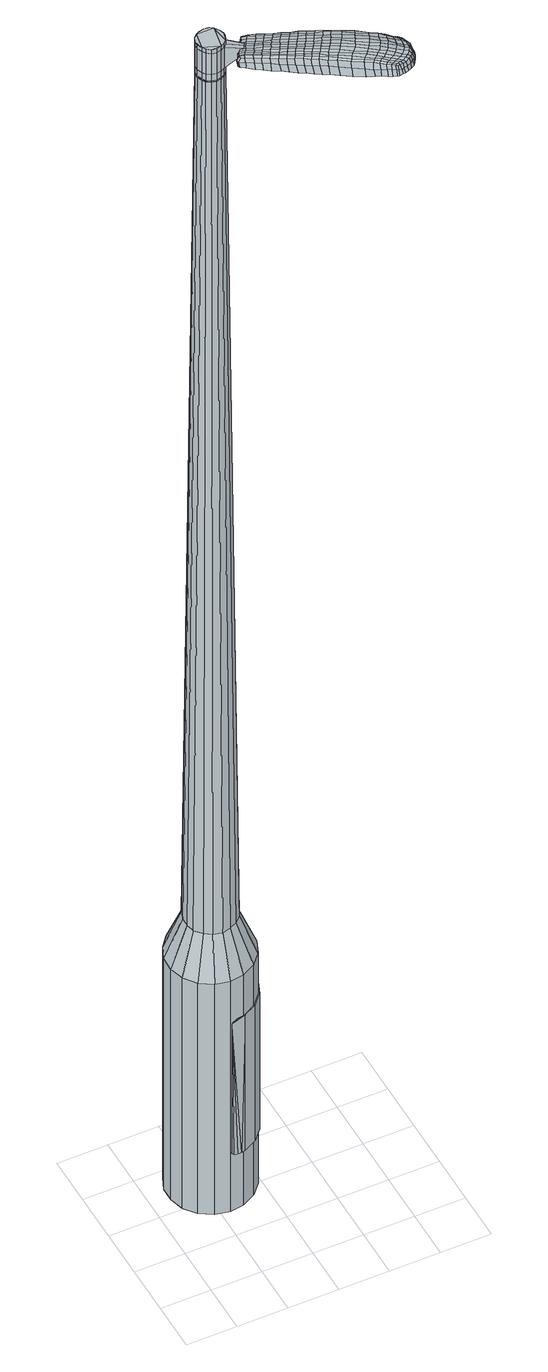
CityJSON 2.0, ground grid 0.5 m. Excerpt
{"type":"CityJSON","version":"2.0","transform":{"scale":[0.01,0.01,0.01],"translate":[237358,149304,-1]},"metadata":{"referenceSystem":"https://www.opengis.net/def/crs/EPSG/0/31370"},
"CityObjects":{
"object1":{"type":"GenericCityObject","attributes":{"cluster":740,"mean_distance_to_centroid":0.337,"new_centroid_x":237358.58,"new_centroid_y":149305.2,"mean_distance_to_camera":9.85,"H1":32.28,"H2":31.42,"Z_final":113.69,"cluster2":-1,"proj_x":237354.86,"proj_y":149311.15,"id_line":42198,"bearing_l":57.94,"distance":7.01,"orientation":"right","G_obj":327.94},"geometry":[{"type":"MultiSurface","lod":"2","boundaries":[[[0,1,2,3]],[[1,4,5,2]],[[4,6,7,5]],[[6,8,9,7]],[[8,10,11,9]],[[10,12,13,11]],[[12,14,15,13]],[[14,16,17,15]],[[16,18,19,17]],[[18,20,21,19]],[[20,22,23,21]],[[22,24,25,23]],[[24,26,27,25]],[[26,28,29,27]],[[28,30,31,29]],[[30,32,33,31]],[[32,34,35,33]],[[34,0,3,35]],[[36,37,38,39]],[[38,40,41,42]],[[41,43,42]],[[42,44,45,46]],[[45,47,46]],[[46,48,49,50]],[[49,51,50]],[[42,46,50,38]],[[50,52,39,38]],[[53,36,39]],[[2,5,7,35]],[[7,9,11,15]],[[11,13,15]],[[15,17,19,23]],[[19,21,23]],[[23,25,27,31]],[[27,29,31]],[[15,23,31,7]],[[31,33,35,7]],[[3,2,35]],[[1,0,54,55]],[[0,34,56,54]],[[34,32,57,56]],[[32,30,58,57]],[[30,28,59,58]],[[28,26,60,59]],[[26,24,61,60]],[[24,22,62,61]],[[22,20,63,62]],[[20,18,64,63]],[[18,16,65,64]],[[16,14,66,65]],[[14,12,67,66]],[[12,10,68,67]],[[10,8,69,68]],[[8,6,70,69]],[[6,4,71,70]],[[4,1,55,71]],[[55,54,72,73]],[[54,56,74,72]],[[56,57,75,74]],[[57,58,76,75]],[[58,59,77,76]],[[59,60,78,77]],[[60,61,79,78]],[[61,62,80,79]],[[62,63,81,80]],[[63,64,82,81]],[[64,65,83,82]],[[65,66,84,83]],[[66,67,85,84]],[[67,68,86,85]],[[68,69,87,86]],[[69,70,88,87]],[[70,71,89,88]],[[71,55,73,89]],[[90,91,92,93]],[[94,95,91,90]],[[96,97,95,94]],[[76,98,97,96]],[[99,100,98,76]],[[101,102,100,99]],[[103,104,102,101]],[[80,105,104,103]],[[106,107,105,80]],[[108,109,107,106]],[[110,111,109,108]],[[112,113,111,110]],[[114,115,113,112]],[[116,117,115,114]],[[118,119,117,116]],[[120,121,119,118]],[[122,123,121,120]],[[93,92,123,122]],[[124,125,126,127]],[[128,124,127,129]],[[130,128,129,131]],[[132,130,131,133]],[[134,132,133,135]],[[136,134,135,137]],[[138,136,137,139]],[[140,138,139,141]],[[142,140,141,143]],[[144,142,143,145]],[[146,144,145,147]],[[148,146,147,149]],[[150,148,149,151]],[[152,150,151,153]],[[154,152,153,155]],[[156,154,155,157]],[[73,72,90,93]],[[72,74,94,90]],[[74,75,96,94]],[[75,76,96]],[[77,99,76]],[[77,78,101,99]],[[78,79,103,101]],[[79,80,103]],[[81,106,80]],[[81,82,108,106]],[[82,83,110,108]],[[83,84,112,110]],[[84,85,114,112]],[[85,86,116,114]],[[86,87,118,116]],[[87,88,120,118]],[[88,89,122,120]],[[89,73,93,122]],[[158,159,92,91]],[[159,160,123,92]],[[160,161,121,123]],[[161,162,119,121]],[[162,163,117,119]],[[163,164,115,117]],[[164,165,113,115]],[[165,166,111,113]],[[166,167,109,111]],[[167,168,107,109]],[[168,105,107]],[[169,104,105]],[[169,170,102,104]],[[170,171,100,102]],[[171,98,100]],[[172,97,98]],[[172,173,95,97]],[[173,158,91,95]],[[39,52,156,174]],[[159,158,175,157]],[[53,39,174,125]],[[158,173,126,175]],[[36,53,125,124]],[[173,172,127,126]],[[37,36,124,128]],[[172,98,129,127]],[[38,37,128,130]],[[98,171,131,129]],[[40,38,130,132]],[[171,170,133,131]],[[41,40,132,134]],[[170,169,135,133]],[[43,41,134,136]],[[169,105,137,135]],[[42,43,136,138]],[[105,168,139,137]],[[44,42,138,140]],[[168,167,141,139]],[[45,44,140,142]],[[167,166,143,141]],[[47,45,142,144]],[[166,165,145,143]],[[46,47,144,146]],[[165,164,147,145]],[[48,46,146,148]],[[164,163,149,147]],[[49,48,148,150]],[[163,162,151,149]],[[51,49,150,152]],[[162,161,153,151]],[[50,51,152,154]],[[161,160,155,153]],[[52,50,154,156]],[[160,159,157,155]],[[156,157,176,177]],[[157,175,178,176]],[[175,126,179,178]],[[126,125,180,179]],[[125,174,181,180]],[[174,156,177,181]],[[182,183,184,185]],[[186,182,185,187]],[[182,186,188,189]],[[183,182,189,190]],[[191,192,193,194]],[[195,191,194,196]],[[191,195,197,198]],[[192,191,198,199]],[[200,201,202,203]],[[204,200,203,205]],[[200,204,206,207]],[[201,200,207,208]],[[209,210,211,212]],[[213,209,212,214]],[[209,213,215,216]],[[210,209,216,217]],[[218,219,220,221]],[[222,218,221,223]],[[218,222,224,225]],[[219,218,225,226]],[[227,228,229,230]],[[231,227,230,232]],[[227,231,233,234]],[[228,227,234,235]],[[236,237,238,239]],[[228,236,239,229]],[[236,228,235,240]],[[237,236,240,241]],[[242,243,244,245]],[[237,242,245,238]],[[242,237,241,246]],[[243,242,246,247]],[[248,186,187,249]],[[243,248,249,244]],[[248,243,247,250]],[[186,248,250,188]],[[251,252,253,254]],[[255,251,254,256]],[[251,255,257,258]],[[252,251,258,259]],[[260,261,262,263]],[[252,260,263,253]],[[260,252,259,264]],[[261,260,264,265]],[[266,267,268,269]],[[261,266,269,262]],[[266,261,265,270]],[[267,266,270,271]],[[272,273,274,275]],[[267,272,275,268]],[[272,267,271,276]],[[273,272,276,277]],[[278,183,190,279]],[[273,278,279,274]],[[278,273,277,280]],[[183,278,280,184]],[[281,282,283,284]],[[285,281,284,286]],[[281,285,287,288]],[[282,281,288,289]],[[290,291,292,293]],[[282,290,293,283]],[[290,282,289,294]],[[291,290,294,295]],[[296,297,298,299]],[[291,296,299,292]],[[296,291,295,300]],[[297,296,300,301]],[[302,195,196,303]],[[297,302,303,298]],[[302,297,301,304]],[[195,302,304,197]],[[305,306,307,308]],[[309,305,308,310]],[[305,309,311,312]],[[306,305,312,313]],[[314,315,316,317]],[[306,314,317,307]],[[314,306,313,318]],[[315,314,318,319]],[[320,321,322,323]],[[315,320,323,316]],[[320,315,319,324]],[[321,320,324,325]],[[326,327,328,329]],[[321,326,329,322]],[[326,321,325,330]],[[327,326,330,331]],[[332,192,199,333]],[[327,332,333,328]],[[332,327,331,334]],[[192,332,334,193]],[[335,221,220,336]],[[337,335,336,338]],[[335,337,339,340]],[[221,335,340,223]],[[341,337,338,342]],[[343,341,342,344]],[[341,343,345,346]],[[337,341,346,339]],[[347,343,344,348]],[[349,347,348,350]],[[347,349,351,352]],[[343,347,352,345]],[[353,349,350,354]],[[355,353,354,356]],[[353,355,357,358]],[[349,353,358,351]],[[359,355,356,360]],[[210,359,360,211]],[[359,210,217,361]],[[355,359,361,357]],[[362,363,208,207]],[[364,362,207,206]],[[362,364,365,366]],[[363,362,366,367]],[[368,369,367,366]],[[370,368,366,365]],[[368,370,371,372]],[[369,368,372,373]],[[374,375,373,372]],[[376,374,372,371]],[[374,376,377,378]],[[375,374,378,379]],[[380,381,379,378]],[[382,380,378,377]],[[380,382,215,213]],[[381,380,213,214]],[[383,384,385,386]],[[285,383,386,287]],[[383,285,286,387]],[[384,383,387,388]],[[389,204,205,390]],[[384,389,390,385]],[[389,384,388,391]],[[204,389,391,206]],[[392,393,394,395]],[[231,392,395,233]],[[392,231,232,396]],[[393,392,396,397]],[[398,399,400,401]],[[393,398,401,394]],[[398,393,397,402]],[[399,398,402,403]],[[404,201,208,405]],[[399,404,405,400]],[[404,399,403,406]],[[201,404,406,202]],[[407,408,409,410]],[[189,407,410,190]],[[407,189,188,411]],[[408,407,411,412]],[[413,414,415,416]],[[408,413,416,409]],[[413,408,412,417]],[[414,413,417,418]],[[419,212,211,420]],[[414,419,420,415]],[[419,414,418,421]],[[212,419,421,214]],[[422,423,424,425]],[[194,422,425,196]],[[422,194,193,426]],[[423,422,426,427]],[[428,216,215,429]],[[423,428,429,424]],[[428,423,427,430]],[[216,428,430,217]],[[431,432,433,434]],[[309,431,434,311]],[[431,309,310,435]],[[432,431,435,436]],[[437,222,223,438]],[[432,437,438,433]],[[437,432,436,439]],[[222,437,439,224]],[[440,441,442,443]],[[255,440,443,257]],[[440,255,256,444]],[[441,440,444,445]],[[446,447,448,449]],[[441,446,449,442]],[[446,441,445,450]],[[447,446,450,451]],[[452,219,226,453]],[[447,452,453,448]],[[452,447,451,454]],[[219,452,454,220]],[[455,456,445,444]],[[254,455,444,256]],[[455,254,253,457]],[[456,455,457,458]],[[459,460,451,450]],[[456,459,450,445]],[[459,456,458,461]],[[460,459,461,462]],[[463,336,220,454]],[[460,463,454,451]],[[463,460,462,464]],[[336,463,464,338]],[[465,466,467,468]],[[312,465,468,313]],[[465,312,311,434]],[[466,465,434,433]],[[469,340,339,470]],[[466,469,470,467]],[[469,466,433,438]],[[340,469,438,223]],[[471,472,458,457]],[[263,471,457,253]],[[471,263,262,473]],[[472,471,473,474]],[[475,476,462,461]],[[472,475,461,458]],[[475,472,474,477]],[[476,475,477,478]],[[479,342,338,464]],[[476,479,464,462]],[[479,476,478,480]],[[342,479,480,344]],[[481,482,483,484]],[[318,481,484,319]],[[481,318,313,468]],[[482,481,468,467]],[[485,346,345,486]],[[482,485,486,483]],[[485,482,467,470]],[[346,485,470,339]],[[487,488,474,473]],[[269,487,473,262]],[[487,269,268,489]],[[488,487,489,490]],[[491,492,478,477]],[[488,491,477,474]],[[491,488,490,493]],[[492,491,493,494]],[[495,348,344,480]],[[492,495,480,478]],[[495,492,494,496]],[[348,495,496,350]],[[497,498,499,500]],[[324,497,500,325]],[[497,324,319,484]],[[498,497,484,483]],[[501,352,351,502]],[[498,501,502,499]],[[501,498,483,486]],[[352,501,486,345]],[[503,504,490,489]],[[275,503,489,268]],[[503,275,274,505]],[[504,503,505,506]],[[507,508,494,493]],[[504,507,493,490]],[[507,504,506,509]],[[508,507,509,510]],[[511,354,350,496]],[[508,511,496,494]],[[511,508,510,512]],[[354,511,512,356]],[[513,514,515,516]],[[330,513,516,331]],[[513,330,325,500]],[[514,513,500,499]],[[517,358,357,518]],[[514,517,518,515]],[[517,514,499,502]],[[358,517,502,351]],[[519,520,506,505]],[[279,519,505,274]],[[519,279,190,410]],[[520,519,410,409]],[[521,522,510,509]],[[520,521,509,506]],[[521,520,409,416]],[[522,521,416,415]],[[523,360,356,512]],[[522,523,512,510]],[[523,522,415,420]],[[360,523,420,211]],[[524,525,427,426]],[[334,524,426,193]],[[524,334,331,516]],[[525,524,516,515]],[[526,361,217,430]],[[525,526,430,427]],[[526,525,515,518]],[[361,526,518,357]],[[527,528,388,387]],[[284,527,387,286]],[[527,284,283,529]],[[528,527,529,530]],[[531,364,206,391]],[[528,531,391,388]],[[531,528,530,532]],[[364,531,532,365]],[[533,534,535,536]],[[234,533,536,235]],[[533,234,233,395]],[[534,533,395,394]],[[537,538,539,540]],[[534,537,540,535]],[[537,534,394,401]],[[538,537,401,400]],[[541,363,367,542]],[[538,541,542,539]],[[541,538,400,405]],[[363,541,405,208]],[[543,544,530,529]],[[293,543,529,283]],[[543,293,292,545]],[[544,543,545,546]],[[547,370,365,532]],[[544,547,532,530]],[[547,544,546,548]],[[370,547,548,371]],[[549,550,551,552]],[[240,549,552,241]],[[549,240,235,536]],[[550,549,536,535]],[[553,554,555,556]],[[550,553,556,551]],[[553,550,535,540]],[[554,553,540,539]],[[557,369,373,558]],[[554,557,558,555]],[[557,554,539,542]],[[369,557,542,367]],[[559,560,546,545]],[[299,559,545,292]],[[559,299,298,561]],[[560,559,561,562]],[[563,376,371,548]],[[560,563,548,546]],[[563,560,562,564]],[[376,563,564,377]],[[565,566,567,568]],[[246,565,568,247]],[[565,246,241,552]],[[566,565,552,551]],[[569,570,571,572]],[[566,569,572,567]],[[569,566,551,556]],[[570,569,556,555]],[[573,375,379,574]],[[570,573,574,571]],[[573,570,555,558]],[[375,573,558,373]],[[575,576,562,561]],[[303,575,561,298]],[[575,303,196,425]],[[576,575,425,424]],[[577,382,377,564]],[[576,577,564,562]],[[577,576,424,429]],[[382,577,429,215]],[[578,579,412,411]],[[250,578,411,188]],[[578,250,247,568]],[[579,578,568,567]],[[580,581,418,417]],[[579,580,417,412]],[[580,579,567,572]],[[581,580,572,571]],[[582,381,214,421]],[[581,582,421,418]],[[582,581,571,574]],[[381,582,574,379]],[[583,584,585,586]],[[586,585,587,588]],[[589,587,585,590]],[[590,585,584,591]],[[592,593,594,595]],[[595,594,596,597]],[[598,596,594,599]],[[599,594,593,600]],[[601,602,603,604]],[[604,603,605,606]],[[607,605,603,608]],[[608,603,602,609]],[[610,611,612,613]],[[613,612,614,615]],[[616,614,612,617]],[[617,612,611,618]],[[619,620,621,622]],[[622,621,623,624]],[[625,623,621,626]],[[626,621,620,627]],[[628,629,630,631]],[[631,630,632,633]],[[634,632,630,635]],[[635,630,629,636]],[[637,638,639,640]],[[640,639,629,628]],[[636,629,639,641]],[[641,639,638,642]],[[643,644,645,646]],[[646,645,638,637]],[[642,638,645,647]],[[647,645,644,648]],[[588,587,649,650]],[[650,649,644,643]],[[648,644,649,651]],[[651,649,587,589]],[[652,653,654,655]],[[655,654,656,657]],[[658,656,654,659]],[[659,654,653,660]],[[661,662,663,664]],[[664,663,653,652]],[[660,653,663,665]],[[665,663,662,666]],[[667,668,669,670]],[[670,669,662,661]],[[666,662,669,671]],[[671,669,668,672]],[[673,674,675,676]],[[676,675,668,667]],[[672,668,675,677]],[[677,675,674,678]],[[591,584,679,680]],[[680,679,674,673]],[[678,674,679,681]],[[681,679,584,583]],[[682,683,684,685]],[[685,684,686,687]],[[688,686,684,689]],[[689,684,683,690]],[[691,692,693,694]],[[694,693,683,682]],[[690,683,693,695]],[[695,693,692,696]],[[697,698,699,700]],[[700,699,692,691]],[[696,692,699,701]],[[701,699,698,702]],[[597,596,703,704]],[[704,703,698,697]],[[702,698,703,705]],[[705,703,596,598]],[[706,707,708,709]],[[709,708,710,711]],[[712,710,708,713]],[[713,708,707,714]],[[715,716,717,718]],[[718,717,707,706]],[[714,707,717,719]],[[719,717,716,720]],[[721,722,723,724]],[[724,723,716,715]],[[720,716,723,725]],[[725,723,722,726]],[[727,728,729,730]],[[730,729,722,721]],[[726,722,729,731]],[[731,729,728,732]],[[600,593,733,734]],[[734,733,728,727]],[[732,728,733,735]],[[735,733,593,592]],[[619,622,736,737]],[[737,736,738,739]],[[740,738,736,741]],[[741,736,622,624]],[[739,738,742,743]],[[743,742,744,745]],[[746,744,742,747]],[[747,742,738,740]],[[745,744,748,749]],[[749,748,750,751]],[[752,750,748,753]],[[753,748,744,746]],[[751,750,754,755]],[[755,754,756,757]],[[758,756,754,759]],[[759,754,750,752]],[[757,756,760,761]],[[761,760,611,610]],[[618,611,760,762]],[[762,760,756,758]],[[609,763,764,608]],[[608,764,765,607]],[[766,765,764,767]],[[767,764,763,768]],[[768,769,770,767]],[[767,770,771,766]],[[772,771,770,773]],[[773,770,769,774]],[[774,775,776,773]],[[773,776,777,772]],[[778,777,776,779]],[[779,776,775,780]],[[780,781,782,779]],[[779,782,783,778]],[[616,783,782,614]],[[614,782,781,615]],[[784,785,786,787]],[[787,786,686,688]],[[687,686,786,788]],[[788,786,785,789]],[[606,605,790,791]],[[791,790,785,784]],[[789,785,790,792]],[[792,790,605,607]],[[793,794,795,796]],[[796,795,632,634]],[[633,632,795,797]],[[797,795,794,798]],[[799,800,801,802]],[[802,801,794,793]],[[798,794,801,803]],[[803,801,800,804]],[[609,602,805,806]],[[806,805,800,799]],[[804,800,805,807]],[[807,805,602,601]],[[808,809,810,811]],[[811,810,590,591]],[[589,590,810,812]],[[812,810,809,813]],[[814,815,816,817]],[[817,816,809,808]],[[813,809,816,818]],[[818,816,815,819]],[[610,613,820,821]],[[821,820,815,814]],[[819,815,820,822]],[[822,820,613,615]],[[823,824,825,826]],[[826,825,595,597]],[[592,595,825,827]],[[827,825,824,828]],[[616,617,829,830]],[[830,829,824,823]],[[828,824,829,831]],[[831,829,617,618]],[[832,833,834,835]],[[835,834,710,712]],[[711,710,834,836]],[[836,834,833,837]],[[624,623,838,839]],[[839,838,833,832]],[[837,833,838,840]],[[840,838,623,625]],[[841,842,658]],[[842,656,658]],[[657,656,842,843]],[[844,845,846,847]],[[847,846,842,841]],[[843,842,846,848]],[[848,846,845,849]],[[627,620,850,851]],[[851,850,845,844]],[[849,845,850,852]],[[852,850,620,619]],[[853,854,843]],[[843,854,655,657]],[[652,655,854,855]],[[855,854,853,856]],[[849,857,858,848]],[[848,858,853,843]],[[856,853,858,859]],[[859,858,857,860]],[[619,737,861,852]],[[852,861,857,849]],[[860,857,861,862]],[[862,861,737,739]],[[863,864,865,866]],[[866,865,713,714]],[[712,713,865,835]],[[835,865,864,832]],[[740,741,867,868]],[[868,867,864,863]],[[832,864,867,839]],[[839,867,741,624]],[[856,869,870,855]],[[855,870,664,652]],[[661,664,870,871]],[[870,869,871]],[[860,872,873,859]],[[859,873,869,856]],[[871,869,873,874]],[[874,873,872,875]],[[739,743,876,862]],[[862,876,872,860]],[[875,872,876,877]],[[877,876,743,745]],[[878,879,880,881]],[[881,880,719,720]],[[714,719,880,866]],[[866,880,879,863]],[[746,747,882,883]],[[883,882,879,878]],[[863,879,882,868]],[[868,882,747,740]],[[871,884,670,661]],[[667,670,884,885]],[[885,884,886]],[[875,887,888,874]],[[874,888,884,871]],[[886,884,888,889]],[[889,888,887,890]],[[745,749,891,877]],[[877,891,887,875]],[[890,887,891,892]],[[892,891,749,751]],[[893,894,895,896]],[[896,895,725,726]],[[720,725,895,881]],[[881,895,894,878]],[[752,753,897,898]],[[898,897,894,893]],[[878,894,897,883]],[[883,897,753,746]],[[886,899,900,885]],[[885,900,676,667]],[[673,676,900,901]],[[901,900,899,902]],[[890,903,904,889]],[[889,904,899,886]],[[902,899,904,905]],[[905,904,903,906]],[[751,755,907,892]],[[892,907,903,890]],[[906,903,907,908]],[[908,907,755,757]],[[909,910,911,912]],[[912,911,731,732]],[[726,731,911,896]],[[896,911,910,893]],[[758,759,913,914]],[[914,913,910,909]],[[893,910,913,898]],[[898,913,759,752]],[[902,915,916,901]],[[901,916,680,673]],[[591,680,916,811]],[[811,916,915,808]],[[906,917,918,905]],[[905,918,915,902]],[[808,915,918,817]],[[817,918,917,814]],[[757,761,919,908]],[[908,919,917,906]],[[814,917,919,821]],[[821,919,761,610]],[[828,920,921,827]],[[827,921,735,592]],[[732,735,921,912]],[[912,921,920,909]],[[618,762,922,831]],[[831,922,920,828]],[[909,920,922,914]],[[914,922,762,758]],[[789,923,924,788]],[[788,924,685,687]],[[682,685,924,925]],[[925,924,923,926]],[[607,765,927,792]],[[792,927,923,789]],[[926,923,927,928]],[[928,927,765,766]],[[929,930,931,932]],[[932,931,635,636]],[[634,635,931,796]],[[796,931,930,793]],[[933,934,935,936]],[[936,935,930,929]],[[793,930,935,802]],[[802,935,934,799]],[[768,763,937,938]],[[938,937,934,933]],[[799,934,937,806]],[[806,937,763,609]],[[926,939,940,925]],[[925,940,694,682]],[[691,694,940,941]],[[941,940,939,942]],[[766,771,943,928]],[[928,943,939,926]],[[942,939,943,944]],[[944,943,771,772]],[[945,946,947,948]],[[948,947,641,642]],[[636,641,947,932]],[[932,947,946,929]],[[949,950,951,952]],[[952,951,946,945]],[[929,946,951,936]],[[936,951,950,933]],[[774,769,953,954]],[[954,953,950,949]],[[933,950,953,938]],[[938,953,769,768]],[[942,955,956,941]],[[941,956,700,691]],[[697,700,956,957]],[[957,956,955,958]],[[772,777,959,944]],[[944,959,955,942]],[[958,955,959,960]],[[960,959,777,778]],[[961,962,963,964]],[[964,963,647,648]],[[642,647,963,948]],[[948,963,962,945]],[[965,966,967,968]],[[968,967,962,961]],[[945,962,967,952]],[[952,967,966,949]],[[780,775,969,970]],[[970,969,966,965]],[[949,966,969,954]],[[954,969,775,774]],[[958,971,972,957]],[[957,972,704,697]],[[597,704,972,826]],[[826,972,971,823]],[[778,783,973,960]],[[960,973,971,958]],[[823,971,973,830]],[[830,973,783,616]],[[813,974,975,812]],[[812,975,651,589]],[[648,651,975,964]],[[964,975,974,961]],[[819,976,977,818]],[[818,977,974,813]],[[961,974,977,968]],[[968,977,976,965]],[[615,781,978,822]],[[822,978,976,819]],[[965,976,978,970]],[[970,978,781,780]],[[583,586,185,184]],[[586,588,187,185]],[[598,599,198,197]],[[599,600,199,198]],[[601,604,203,202]],[[604,606,205,203]],[[625,626,225,224]],[[626,627,226,225]],[[628,631,230,229]],[[631,633,232,230]],[[637,640,239,238]],[[640,628,229,239]],[[643,646,245,244]],[[646,637,238,245]],[[588,650,249,187]],[[650,643,244,249]],[[658,659,258,257]],[[659,660,259,258]],[[660,665,264,259]],[[665,666,265,264]],[[666,671,270,265]],[[671,672,271,270]],[[672,677,276,271]],[[677,678,277,276]],[[678,681,280,277]],[[681,583,184,280]],[[688,689,288,287]],[[689,690,289,288]],[[690,695,294,289]],[[695,696,295,294]],[[696,701,300,295]],[[701,702,301,300]],[[702,705,304,301]],[[705,598,197,304]],[[706,709,308,307]],[[709,711,310,308]],[[715,718,317,316]],[[718,706,307,317]],[[721,724,323,322]],[[724,715,316,323]],[[727,730,329,328]],[[730,721,322,329]],[[600,734,333,199]],[[734,727,328,333]],[[784,787,386,385]],[[787,688,287,386]],[[606,791,390,205]],[[791,784,385,390]],[[633,797,396,232]],[[797,798,397,396]],[[798,803,402,397]],[[803,804,403,402]],[[804,807,406,403]],[[807,601,202,406]],[[711,836,435,310]],[[836,837,436,435]],[[837,840,439,436]],[[840,625,224,439]],[[841,658,443,442]],[[658,257,443]],[[844,847,449,448]],[[847,841,442,449]],[[627,851,453,226]],[[851,844,448,453]],[[979,980,981,982]],[[983,984,982,981]],[[985,986,987,988]],[[989,990,991,992]],[[980,993,994,981]],[[995,983,981,994]],[[996,985,988,997]],[[998,999,990,989]],[[993,1000,1001,994]],[[1001,1002,995,994]],[[1003,996,997,1004]],[[1005,999,998,1006]],[[1000,1007,1008,1001]],[[1008,1009,1002,1001]],[[1010,1003,1004,1011]],[[1012,1005,1006,1013]],[[1014,1015,1016,1017]],[[1018,1019,1015,1014]],[[1018,1020,1021,1019]],[[1020,1022,1023,1021]],[[1024,1025,1026,1027]],[[1028,1029,1025,1024]],[[1030,1031,1029,1028]],[[1032,1033,1031,1030]],[[1027,1016,1015,1024]],[[1024,1015,1019,1028]],[[1019,1021,1030,1028]],[[1021,1023,1032,1030]],[[988,987,984,983]],[[997,988,983,995]],[[1002,1004,997,995]],[[1009,1011,1004,1002]],[[989,992,986,985]],[[998,989,985,996]],[[1006,998,996,1003]],[[1013,1006,1003,1010]],[[990,1014,1017,991]],[[999,1018,1014,990]],[[1020,1018,999,1005]],[[1022,1020,1005,1012]],[[1034,1035,1036,1037]],[[1036,1038,1039,1040]],[[1036,1040,1041,1042]],[[1036,1042,1037]],[[1043,1034,1037,1044]],[[1045,1044,1037,1046]],[[1047,1046,1037]],[[1048,1036,1035,1049]],[[1050,1048,1049,1051]],[[1052,1050,1051,1053]],[[1054,1052,1053,1055]],[[1056,1054,1055,1057]],[[1057,1058,1059,1060]],[[1057,1060,1061,1062]],[[1057,1062,1063,1064]],[[1063,1065,1066,1067]],[[1063,1067,1068,1069]],[[1063,1069,1064]],[[1057,1064,1056]],[[1070,1071,1035,1034]],[[1072,1073,1038,1036]],[[1074,1075,1047,1037]],[[1071,1076,1049,1035]],[[1077,1072,1036,1048]],[[1076,1078,1051,1049]],[[1079,1077,1048,1050]],[[1078,1080,1053,1051]],[[1081,1079,1050,1052]],[[1080,1082,1055,1053]],[[1083,1081,1052,1054]],[[1082,1084,1057,1055]],[[1085,1083,1054,1056]],[[1084,1086,1058,1057]],[[1087,1088,1065,1063]],[[1089,1085,1056,1064]],[[1059,1058,1086,1090]],[[1060,1059,1090,1091]],[[1061,1060,1091,1092]],[[1062,1061,1092,1093]],[[1063,1062,1093,1087]],[[1094,1070,1034,1043]],[[1095,1094,1043,1044]],[[1096,1095,1044,1045]],[[1097,1096,1045,1046]],[[1075,1097,1046,1047]],[[1039,1038,1073,1098]],[[1066,1065,1088,1099]],[[1040,1039,1098,1100]],[[1041,1040,1100,1101]],[[1042,1041,1101,1102]],[[1037,1042,1102,1074]],[[1067,1066,1099,1103]],[[1068,1067,1103,1104]],[[1069,1068,1104,1105]],[[1064,1069,1105,1089]]]}]}
},
"vertices":[
[96,98,384],[86,87,384],[86,87,96],[96,98,96],[73,80,384],[73,80,96],[59,78,384],[59,78,96],[45,81,384],[45,81,96],[32,89,384],[32,89,96],[23,101,384],[23,101,96],[19,115,384],[19,115,96],[19,129,384],[19,129,96],[25,143,384],[25,143,96],[34,154,384],[34,154,96],[47,161,384],[47,161,96],[62,163,384],[62,163,96],[76,160,384],[76,160,96],[89,152,384],[89,152,96],[98,140,384],[98,140,96],[102,126,384],[102,126,96],[102,112,384],[102,112,96],[74,122,1524],[72,127,1524],[69,131,1524],[72,113,1524],[66,133,1524],[61,134,1524],[52,131,1524],[56,133,1524],[49,128,1524],[47,123,1524],[49,114,1524],[47,119,1524],[51,111,1524],[55,108,1524],[65,108,1524],[60,107,1524],[69,110,1524],[74,118,1524],[82,107,429],[76,101,429],[85,115,429],[85,124,429],[83,132,429],[77,139,429],[70,144,429],[61,146,429],[53,145,429],[45,140,429],[39,134,429],[36,126,429],[36,117,429],[38,109,429],[44,102,429],[51,97,429],[60,95,429],[68,97,429],[72,113,1483],[69,110,1483],[74,118,1483],[74,122,1483],[72,127,1483],[69,131,1483],[66,133,1483],[61,134,1483],[56,133,1483],[52,131,1483],[49,128,1483],[47,123,1483],[47,119,1483],[49,114,1483],[51,111,1483],[55,108,1483],[60,107,1483],[65,108,1483],[71,114,1483],[71,114,1485],[68,110,1485],[68,110,1483],[73,118,1483],[73,118,1485],[73,122,1483],[73,122,1485],[72,127,1485],[69,130,1483],[69,130,1485],[65,133,1483],[65,133,1485],[61,133,1483],[61,133,1485],[56,133,1485],[53,131,1483],[53,131,1485],[50,127,1483],[50,127,1485],[48,123,1483],[48,123,1485],[48,119,1483],[48,119,1485],[49,115,1483],[49,115,1485],[52,111,1483],[52,111,1485],[56,109,1483],[56,109,1485],[60,108,1483],[60,108,1485],[64,108,1483],[64,108,1485],[74,122,1519],[74,118,1519],[74,118,1493],[74,122,1493],[72,127,1519],[72,127,1493],[69,131,1519],[69,131,1493],[66,133,1519],[66,133,1493],[61,134,1519],[61,134,1493],[56,133,1519],[56,133,1493],[52,131,1519],[52,131,1493],[49,128,1519],[49,128,1493],[47,123,1519],[47,123,1493],[47,119,1519],[47,119,1493],[49,114,1519],[49,114,1493],[51,111,1519],[51,111,1493],[55,108,1519],[55,108,1493],[60,107,1519],[60,107,1493],[65,108,1519],[65,108,1493],[69,110,1519],[69,110,1493],[72,113,1485],[69,110,1485],[65,108,1485],[60,107,1485],[55,108,1485],[51,111,1485],[49,114,1485],[47,119,1485],[47,123,1485],[49,128,1485],[52,131,1485],[61,134,1485],[66,133,1485],[69,131,1485],[74,122,1485],[74,118,1485],[72,113,1519],[72,113,1493],[86,101,1513],[86,101,1518],[88,104,1513],[89,106,1513],[89,106,1518],[88,104,1518],[140,48,1519],[134,52,1518],[135,50,1509],[140,46,1510],[147,43,1519],[148,41,1510],[147,45,1526],[140,49,1525],[134,54,1525],[161,80,1519],[155,84,1518],[153,83,1525],[159,79,1525],[168,76,1519],[167,75,1526],[170,76,1510],[163,81,1510],[156,84,1509],[214,26,1519],[212,23,1519],[212,23,1513],[214,26,1513],[215,30,1519],[216,30,1513],[213,31,1524],[212,27,1524],[210,24,1524],[151,66,1530],[145,70,1529],[143,67,1529],[149,63,1530],[159,61,1531],[157,58,1531],[161,64,1530],[153,69,1530],[146,73,1529],[82,108,1512],[81,106,1512],[82,105,1517],[83,108,1517],[84,111,1512],[85,110,1517],[85,111,1506],[83,108,1506],[82,106,1506],[191,17,1519],[188,19,1519],[188,17,1512],[191,16,1512],[193,17,1518],[193,15,1512],[193,18,1522],[191,19,1523],[188,20,1524],[184,21,1519],[179,23,1519],[179,22,1512],[184,19,1512],[184,22,1524],[179,25,1525],[173,26,1519],[167,30,1519],[167,28,1511],[174,25,1511],[174,28,1526],[167,32,1526],[157,37,1519],[157,35,1510],[157,38,1526],[80,90,1513],[86,86,1513],[86,87,1518],[80,92,1517],[75,94,1512],[77,94,1516],[76,93,1506],[80,89,1507],[86,84,1507],[92,82,1514],[98,77,1515],[98,79,1520],[92,83,1519],[92,80,1507],[98,76,1507],[104,73,1515],[110,69,1516],[110,70,1522],[104,74,1521],[105,71,1508],[111,67,1508],[116,64,1517],[122,60,1517],[122,62,1524],[116,66,1523],[117,62,1508],[123,58,1509],[128,56,1518],[128,58,1524],[129,54,1509],[211,47,1519],[208,49,1519],[207,48,1524],[210,46,1523],[212,45,1518],[211,45,1522],[214,46,1512],[212,48,1512],[210,50,1512],[204,52,1519],[200,56,1519],[198,55,1525],[203,51,1524],[206,53,1512],[201,56,1512],[195,59,1519],[188,64,1519],[187,63,1526],[193,58,1526],[196,60,1511],[190,64,1511],[178,70,1519],[177,69,1526],[180,70,1510],[96,116,1513],[103,112,1513],[104,113,1507],[97,116,1507],[91,118,1512],[92,119,1506],[91,117,1516],[95,115,1517],[101,112,1518],[109,109,1514],[116,105,1515],[117,106,1507],[111,109,1507],[108,108,1519],[115,104,1520],[122,102,1515],[129,98,1516],[131,99,1508],[124,102,1508],[121,101,1521],[127,97,1522],[135,94,1517],[142,91,1517],[144,91,1509],[137,95,1508],[134,94,1523],[140,90,1524],[148,87,1518],[150,88,1509],[147,86,1524],[88,105,1519],[86,103,1519],[94,101,1520],[93,99,1520],[96,103,1520],[89,107,1519],[100,97,1522],[99,95,1522],[107,93,1523],[105,91,1523],[108,96,1523],[102,99,1521],[113,89,1524],[112,87,1524],[119,85,1525],[118,83,1525],[121,88,1525],[115,92,1524],[126,81,1526],[124,79,1526],[132,77,1527],[130,75,1527],[134,80,1527],[128,84,1526],[138,73,1528],[137,71,1528],[140,76,1528],[210,29,1527],[208,26,1527],[211,33,1526],[207,35,1527],[206,31,1528],[204,28,1528],[201,35,1529],[198,31,1529],[202,38,1528],[196,42,1530],[194,39,1530],[192,35,1530],[188,42,1531],[186,39,1531],[190,46,1530],[182,51,1531],[180,47,1531],[178,44,1531],[169,54,1531],[168,51,1531],[171,57,1531],[214,43,1518],[214,40,1519],[216,41,1513],[215,44,1513],[212,44,1523],[213,41,1523],[215,36,1519],[216,35,1513],[214,36,1524],[196,16,1518],[198,17,1518],[198,18,1523],[195,18,1523],[196,15,1513],[199,15,1513],[202,17,1519],[206,19,1519],[205,20,1524],[201,18,1523],[202,16,1513],[206,18,1513],[209,21,1519],[208,22,1524],[210,20,1513],[141,51,1528],[142,52,1528],[136,57,1528],[135,55,1527],[148,46,1528],[149,48,1529],[143,55,1529],[145,57,1530],[139,61,1529],[138,59,1528],[151,50,1529],[153,52,1530],[147,60,1530],[141,64,1529],[155,55,1531],[158,78,1528],[157,76,1529],[165,72,1529],[166,74,1528],[152,82,1527],[151,80,1528],[155,73,1529],[163,68,1530],[149,76,1528],[89,118,1512],[88,117,1512],[88,116,1517],[89,117,1517],[90,119,1506],[89,117,1506],[86,114,1512],[87,113,1517],[87,114,1506],[74,96,1512],[75,97,1512],[76,96,1506],[75,95,1506],[76,96,1517],[77,97,1517],[77,99,1512],[78,102,1512],[78,101,1506],[77,98,1506],[78,99,1517],[79,101,1517],[79,104,1512],[80,103,1506],[81,103,1517],[80,93,1519],[81,94,1519],[86,89,1520],[87,90,1520],[82,96,1519],[84,98,1519],[89,92,1520],[90,94,1520],[85,100,1519],[91,96,1520],[94,114,1519],[93,113,1519],[99,109,1520],[101,111,1520],[91,110,1519],[98,106,1520],[93,84,1521],[93,86,1521],[99,80,1522],[100,82,1522],[95,88,1521],[96,90,1521],[101,84,1522],[102,86,1523],[98,92,1522],[104,88,1523],[107,107,1521],[106,105,1521],[112,102,1522],[114,103,1522],[104,103,1521],[111,99,1522],[105,76,1523],[106,77,1523],[111,72,1524],[112,73,1524],[107,79,1523],[109,82,1524],[113,75,1525],[115,78,1525],[110,84,1524],[116,80,1525],[120,100,1523],[119,98,1523],[125,94,1524],[126,96,1524],[117,95,1524],[123,91,1525],[117,67,1525],[118,69,1525],[123,63,1526],[124,65,1526],[119,71,1526],[121,74,1526],[125,67,1527],[127,70,1527],[123,76,1526],[129,72,1527],[133,93,1525],[132,91,1525],[138,87,1526],[139,89,1526],[130,87,1526],[136,84,1527],[129,59,1527],[130,61,1527],[131,63,1527],[133,65,1528],[135,68,1528],[146,85,1527],[144,83,1527],[142,80,1528],[210,45,1525],[211,42,1525],[207,47,1526],[208,44,1526],[211,38,1526],[208,40,1527],[193,19,1525],[196,19,1525],[192,21,1526],[190,20,1525],[199,20,1525],[202,21,1526],[198,23,1527],[195,22,1526],[205,23,1526],[201,25,1527],[203,50,1526],[203,47,1527],[198,54,1527],[198,51,1528],[203,43,1528],[197,47,1529],[185,23,1526],[187,23,1527],[182,27,1528],[180,26,1527],[190,25,1527],[193,26,1528],[187,30,1529],[185,28,1528],[196,29,1528],[190,32,1530],[193,57,1528],[193,55,1529],[186,61,1528],[185,59,1529],[191,51,1529],[184,55,1530],[175,29,1528],[176,30,1528],[169,34,1529],[168,33,1528],[179,32,1529],[181,34,1530],[174,39,1530],[172,36,1530],[184,36,1530],[176,41,1531],[176,68,1529],[175,65,1529],[173,62,1530],[158,39,1528],[159,41,1529],[161,43,1530],[163,45,1530],[166,48,1531],[136,51,1509],[135,53,1518],[141,49,1518],[142,47,1509],[148,45,1519],[149,43,1510],[148,46,1525],[141,51,1525],[135,55,1525],[152,81,1525],[154,82,1518],[160,78,1518],[158,78,1525],[167,74,1519],[166,73,1525],[169,75,1510],[162,79,1509],[156,83,1509],[211,24,1513],[210,25,1519],[212,27,1519],[212,27,1513],[213,31,1519],[214,31,1513],[211,32,1524],[210,28,1524],[209,25,1524],[143,67,1528],[145,69,1528],[151,65,1529],[149,63,1529],[159,61,1529],[157,58,1529],[161,64,1529],[153,68,1529],[147,72,1528],[84,104,1516],[83,105,1512],[84,107,1512],[85,107,1516],[86,110,1512],[86,109,1516],[87,109,1506],[85,107,1506],[83,104,1506],[189,19,1512],[189,21,1519],[192,19,1518],[192,18,1512],[194,19,1518],[194,17,1512],[194,20,1522],[192,20,1523],[189,22,1523],[180,23,1512],[180,25,1519],[184,23,1519],[185,21,1512],[185,24,1524],[180,27,1525],[168,30,1511],[168,32,1519],[174,28,1519],[175,26,1511],[175,30,1525],[168,34,1526],[158,38,1519],[158,36,1510],[158,40,1526],[87,89,1518],[87,88,1513],[81,92,1513],[81,93,1517],[77,95,1512],[78,95,1515],[77,94,1506],[81,91,1506],[87,86,1507],[99,80,1520],[99,79,1514],[93,83,1514],[93,85,1519],[94,82,1507],[100,77,1507],[112,72,1522],[112,70,1516],[106,74,1515],[106,76,1521],[106,73,1508],[112,68,1508],[124,63,1523],[124,62,1517],[118,66,1516],[118,67,1522],[118,64,1508],[124,60,1508],[130,57,1517],[130,59,1524],[130,55,1509],[206,47,1523],[207,48,1519],[209,46,1518],[208,45,1523],[211,44,1518],[210,44,1522],[212,45,1512],[211,46,1512],[208,48,1512],[197,53,1525],[198,54,1519],[203,51,1519],[202,50,1524],[205,51,1512],[200,55,1512],[186,61,1526],[187,62,1519],[194,58,1519],[192,57,1525],[195,58,1511],[189,62,1511],[177,68,1519],[176,67,1526],[179,69,1510],[103,111,1507],[102,111,1513],[95,114,1513],[97,115,1506],[91,116,1512],[92,117,1506],[91,115,1515],[94,114,1517],[101,110,1518],[117,104,1507],[115,103,1514],[108,107,1514],[110,107,1507],[107,106,1519],[114,103,1520],[130,97,1508],[128,96,1516],[122,100,1515],[123,100,1508],[120,99,1521],[127,95,1522],[143,90,1508],[141,89,1517],[135,93,1516],[136,93,1508],[133,92,1522],[139,88,1523],[147,85,1517],[149,86,1509],[146,85,1524],[89,104,1518],[87,102,1518],[95,100,1519],[93,98,1519],[96,103,1519],[90,107,1518],[101,97,1520],[100,94,1520],[107,93,1521],[106,90,1521],[109,95,1521],[103,99,1520],[114,89,1523],[112,86,1523],[120,85,1524],[118,82,1524],[122,87,1524],[115,91,1523],[126,81,1525],[125,78,1525],[132,77,1526],[131,74,1526],[134,80,1526],[128,84,1525],[139,73,1527],[137,71,1527],[140,76,1527],[207,27,1526],[208,29,1526],[210,33,1525],[206,35,1526],[205,32,1526],[203,29,1526],[198,32,1528],[200,35,1528],[201,38,1527],[195,42,1528],[194,39,1529],[192,36,1529],[186,40,1530],[188,42,1530],[189,46,1529],[182,51,1530],[180,47,1530],[178,44,1530],[168,51,1530],[169,54,1530],[171,57,1530],[213,41,1513],[212,40,1518],[212,43,1518],[213,43,1512],[210,43,1523],[211,40,1523],[213,36,1519],[214,36,1513],[212,36,1523],[197,20,1523],[198,19,1518],[195,18,1518],[195,20,1523],[196,17,1512],[198,17,1512],[204,21,1523],[205,20,1519],[201,19,1519],[200,20,1523],[202,18,1513],[205,20,1513],[207,22,1519],[206,23,1524],[208,22,1513],[137,57,1527],[142,53,1527],[142,52,1527],[136,56,1526],[149,47,1527],[150,48,1528],[140,61,1528],[146,58,1528],[144,55,1528],[138,59,1527],[151,50,1528],[153,53,1529],[148,60,1529],[142,64,1528],[155,55,1529],[164,71,1528],[157,76,1527],[158,77,1527],[165,73,1527],[151,80,1526],[151,79,1527],[155,72,1528],[163,68,1528],[149,76,1527],[90,115,1516],[90,116,1512],[90,117,1512],[90,116,1516],[91,117,1506],[91,116,1506],[88,113,1512],[88,112,1516],[89,113,1506],[78,95,1506],[77,96,1512],[78,96,1516],[80,99,1506],[80,100,1512],[78,98,1512],[79,97,1506],[79,98,1516],[81,100,1516],[81,103,1512],[82,102,1506],[82,102,1516],[82,94,1518],[82,93,1518],[87,89,1519],[88,90,1519],[85,98,1518],[83,96,1518],[89,92,1519],[91,94,1519],[86,100,1518],[92,96,1519],[100,109,1519],[94,112,1518],[94,113,1518],[100,110,1519],[92,110,1518],[98,106,1519],[94,86,1520],[94,85,1520],[100,81,1521],[97,90,1520],[95,88,1520],[102,83,1521],[103,86,1521],[98,92,1520],[104,88,1521],[113,101,1521],[106,105,1520],[107,106,1520],[113,102,1521],[105,102,1520],[111,98,1521],[106,77,1522],[112,72,1523],[113,73,1523],[109,82,1522],[108,79,1522],[114,75,1523],[115,78,1524],[111,84,1523],[117,80,1524],[126,94,1523],[119,97,1522],[120,98,1522],[126,95,1523],[117,95,1522],[124,91,1523],[119,69,1524],[118,68,1524],[124,64,1525],[125,65,1525],[122,74,1525],[120,71,1524],[126,67,1525],[128,70,1526],[123,76,1525],[129,72,1526],[138,86,1525],[132,90,1524],[133,91,1524],[139,88,1525],[130,87,1524],[136,83,1525],[131,61,1526],[130,60,1526],[134,65,1527],[132,63,1526],[135,68,1527],[145,83,1526],[145,84,1526],[143,79,1526],[209,42,1524],[209,44,1524],[206,46,1525],[207,44,1525],[210,37,1525],[207,40,1525],[192,22,1525],[195,21,1524],[193,21,1524],[190,22,1525],[198,24,1526],[202,22,1525],[198,21,1524],[195,23,1525],[204,24,1525],[201,26,1526],[202,47,1526],[202,49,1526],[197,53,1526],[197,51,1527],[202,43,1526],[196,47,1527],[182,28,1527],[187,25,1526],[186,24,1526],[181,27,1526],[187,31,1528],[193,27,1527],[190,26,1526],[185,29,1527],[196,29,1527],[190,33,1528],[192,54,1527],[192,56,1527],[185,60,1527],[185,59,1528],[191,50,1528],[184,55,1529],[170,35,1528],[177,31,1527],[175,30,1527],[168,34,1527],[174,39,1529],[181,34,1529],[179,32,1528],[172,37,1528],[184,37,1529],[176,42,1530],[175,65,1528],[175,66,1528],[173,61,1529],[160,41,1528],[159,41,1528],[164,46,1529],[162,43,1529],[166,48,1530],[77,94,1508],[80,100,1508],[107,81,1509],[103,75,1509],[125,69,1510],[121,62,1510],[159,48,1512],[154,40,1512],[138,49,1511],[143,57,1511],[174,38,1513],[185,31,1514],[181,24,1514],[169,30,1513],[84,105,1508],[112,88,1509],[130,77,1510],[163,56,1512],[148,65,1511],[179,46,1513],[190,39,1514],[88,111,1508],[116,95,1509],[135,84,1510],[168,64,1512],[153,73,1511],[195,47,1514],[184,54,1513],[91,117,1508],[120,102,1509],[139,91,1510],[173,71,1512],[158,81,1511],[200,54,1514],[189,62,1513],[197,25,1514],[202,23,1514],[198,17,1514],[193,18,1514],[202,32,1514],[206,29,1514],[206,39,1514],[209,35,1514],[210,46,1514],[213,41,1514],[207,23,1515],[212,24,1515],[211,23,1515],[205,19,1515],[210,27,1515],[212,25,1515],[212,31,1515],[213,26,1515],[214,34,1515],[213,27,1515],[97,144,334],[100,140,334],[100,140,165],[91,152,171],[97,144,165],[95,146,165],[93,149,166],[92,150,167],[91,151,169],[95,146,334],[93,149,333],[92,150,332],[91,151,331],[91,152,328],[104,126,165],[104,126,334],[103,111,165],[103,111,334],[97,97,165],[97,97,334],[87,86,165],[87,86,334],[74,79,165],[74,79,334],[70,78,334],[66,78,334],[64,77,333],[62,77,332],[60,77,331],[60,77,328],[70,78,165],[60,77,171],[60,77,169],[62,77,167],[64,77,166],[66,78,165],[95,142,334],[97,139,334],[97,139,165],[95,142,165],[89,150,171],[89,150,328],[101,126,334],[101,126,165],[100,112,334],[100,112,165],[95,99,334],[95,99,165],[86,88,334],[86,88,165],[74,82,334],[74,82,165],[70,81,334],[60,79,328],[60,79,171],[70,81,165],[66,80,334],[63,80,333],[61,80,332],[60,80,331],[93,145,334],[91,147,333],[90,149,332],[89,149,331],[93,145,165],[60,80,169],[91,147,166],[90,149,167],[89,149,169],[61,80,167],[63,80,166],[66,80,165]
]}
